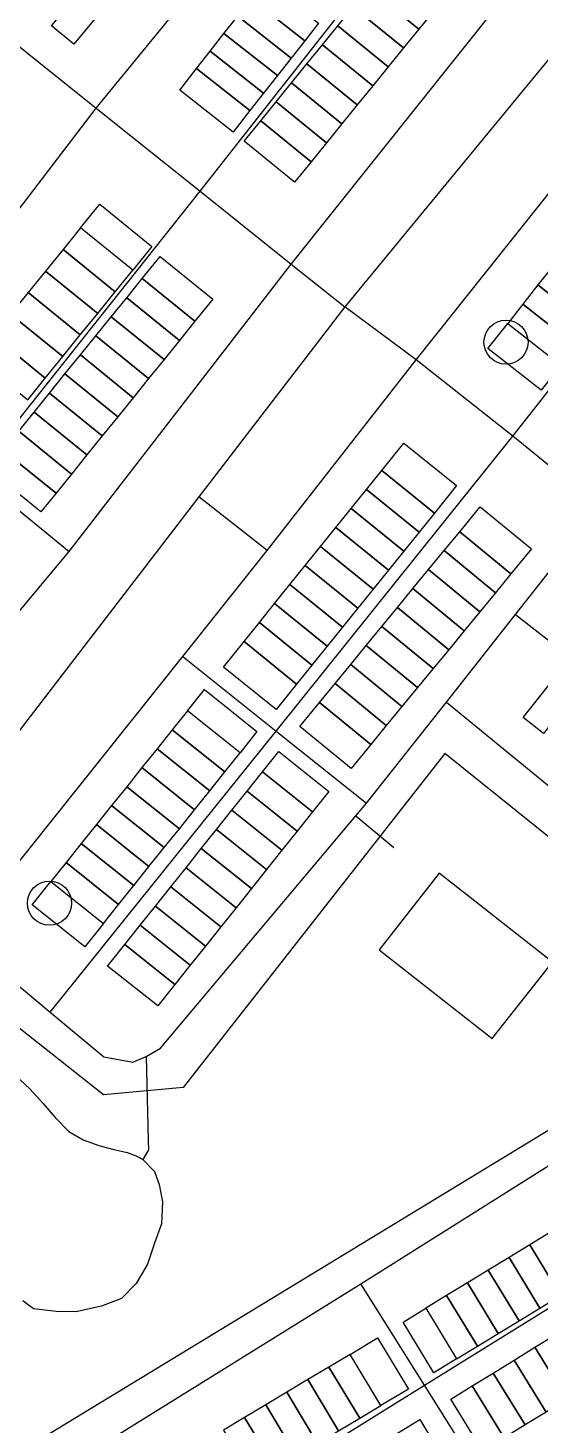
# Model space of a CAD drawing. Header units: metres. Extents: x 11276530 to 11306586, y 355867 to 367650.
# Drawn here: x 11290779.6 to 11290895.7, y 360952.9 to 361269.6 of the extents above; entities that cross this region are included whole.
import ezdxf

# ---------------------------------------------------------------- set-up
doc = ezdxf.new("R2010")
doc.units = ezdxf.units.M
for name, color, linetype in [('AMENITY', 6, 'Continuous'), ('BUILDING', 8, 'Continuous'), ('HIGHWAY_FOOTWAY', 6, 'Continuous'), ('HIGHWAY_PATH', 3, 'Continuous'), ('HIGHWAY_RESIDENTIAL', 7, 'Continuous'), ('HIGHWAY_SERVICE', 8, 'Continuous'), ('LANDUSE', 2, 'Continuous'), ('OSM_OTHER', 7, 'Continuous')]:
    doc.layers.add(name, color=color, linetype=linetype)

msp = doc.modelspace()

# ---------------------------------------------------------------- linework, layer by layer
at = {"layer": 'AMENITY'}
for centre in [(11290888, 361198.32), (11290784.5, 361071.18)]:
    msp.add_circle(centre, 5, dxfattribs=at)
at = {"layer": 'BUILDING'}
for points in [[(11290784.98, 361270.07), (11290793.86, 361280.75), (11290798.88, 361276.59), (11290790, 361265.9), (11290784.98, 361270.07)], [(11290856.84, 361278.6), (11290860.34, 361282.89), (11290871.76, 361273.6), (11290868.26, 361269.31), (11290856.84, 361278.6)], [(11290830.27, 361276.18), (11290833.38, 361280.14), (11290845.49, 361270.62), (11290842.38, 361266.66), (11290830.27, 361276.18)], [(11290853.34, 361274.3), (11290856.84, 361278.6), (11290868.26, 361269.31), (11290864.77, 361265.02), (11290853.34, 361274.3)], [(11290827.16, 361272.22), (11290830.27, 361276.18), (11290842.38, 361266.66), (11290839.26, 361262.71), (11290827.16, 361272.22)], [(11290849.86, 361270), (11290853.34, 361274.3), (11290864.77, 361265.02), (11290861.28, 361260.73), (11290849.86, 361270)], [(11290824.05, 361268.27), (11290827.16, 361272.22), (11290839.26, 361262.71), (11290836.16, 361258.75), (11290824.05, 361268.27)], [(11290820.94, 361264.32), (11290824.05, 361268.27), (11290836.16, 361258.75), (11290833.04, 361254.79), (11290820.94, 361264.32)], [(11290846.36, 361265.71), (11290849.86, 361270), (11290861.28, 361260.73), (11290857.79, 361256.42), (11290846.36, 361265.71)], [(11290842.87, 361261.41), (11290846.36, 361265.71), (11290857.79, 361256.42), (11290854.29, 361252.13), (11290842.87, 361261.41)], [(11290817.83, 361260.36), (11290820.94, 361264.32), (11290833.04, 361254.79), (11290829.93, 361250.84), (11290817.83, 361260.36)], [(11290839.37, 361257.11), (11290842.87, 361261.41), (11290854.29, 361252.13), (11290850.8, 361247.84), (11290839.37, 361257.11)], [(11290817.83, 361260.36), (11290829.93, 361250.84), (11290826.17, 361245.93), (11290814.05, 361255.44), (11290817.83, 361260.36)], [(11290835.89, 361252.81), (11290839.37, 361257.11), (11290850.8, 361247.84), (11290847.31, 361243.53), (11290835.89, 361252.81)], [(11290832.39, 361248.52), (11290835.89, 361252.81), (11290847.31, 361243.53), (11290843.82, 361239.24), (11290832.39, 361248.52)], [(11290832.39, 361248.52), (11290843.82, 361239.24), (11290840.05, 361234.61), (11290828.63, 361243.89), (11290832.39, 361248.52)], [(11290803.37, 361214.63), (11290791.55, 361224.23), (11290795.89, 361229.58), (11290807.73, 361219.98), (11290803.37, 361214.63)], [(11290791.55, 361224.23), (11290787.58, 361219.34), (11290799.41, 361209.74), (11290803.37, 361214.63), (11290791.55, 361224.23)], [(11290787.58, 361219.34), (11290783.61, 361214.45), (11290795.44, 361204.85), (11290799.41, 361209.74), (11290787.58, 361219.34)], [(11290805.5, 361212.74), (11290809.57, 361217.78), (11290821.54, 361208.09), (11290817.47, 361203.06), (11290805.5, 361212.74)], [(11290783.61, 361214.45), (11290779.64, 361209.56), (11290791.47, 361199.96), (11290795.44, 361204.85), (11290783.61, 361214.45)], [(11290907.27, 361201.84), (11290910.69, 361206.19), (11290898.67, 361215.65), (11290895.25, 361211.3), (11290907.27, 361201.84)], [(11290802, 361208.41), (11290805.5, 361212.74), (11290817.47, 361203.06), (11290813.97, 361198.73), (11290802, 361208.41)], [(11290903.84, 361197.5), (11290907.27, 361201.84), (11290895.25, 361211.3), (11290891.83, 361206.95), (11290903.84, 361197.5)], [(11290779.64, 361209.56), (11290775.67, 361204.68), (11290787.5, 361195.07), (11290791.47, 361199.96), (11290779.64, 361209.56)], [(11290798.5, 361204.09), (11290802, 361208.41), (11290813.97, 361198.73), (11290810.46, 361194.41), (11290798.5, 361204.09)], [(11290775.67, 361204.68), (11290771.69, 361199.78), (11290783.54, 361190.17), (11290787.5, 361195.07), (11290775.67, 361204.68)], [(11290900.42, 361193.15), (11290903.84, 361197.5), (11290891.83, 361206.95), (11290888.4, 361202.6), (11290900.42, 361193.15)], [(11290795, 361199.76), (11290798.5, 361204.09), (11290810.46, 361194.41), (11290806.97, 361190.08), (11290795, 361199.76)], [(11290888.4, 361202.6), (11290900.42, 361193.15), (11290895.94, 361187.45), (11290883.91, 361196.9), (11290888.4, 361202.6)], [(11290771.69, 361199.78), (11290767.72, 361194.89), (11290779.56, 361185.29), (11290783.54, 361190.17), (11290771.69, 361199.78)], [(11290791.51, 361195.43), (11290795, 361199.76), (11290806.97, 361190.08), (11290803.47, 361185.75), (11290791.51, 361195.43)], [(11290788, 361191.12), (11290791.51, 361195.43), (11290803.47, 361185.75), (11290799.97, 361181.43), (11290788, 361191.12)], [(11290784.5, 361186.79), (11290788, 361191.12), (11290799.97, 361181.43), (11290796.47, 361177.1), (11290784.5, 361186.79)], [(11290781.01, 361182.47), (11290784.5, 361186.79), (11290796.47, 361177.1), (11290792.98, 361172.78), (11290781.01, 361182.47)], [(11290777.5, 361178.14), (11290781.01, 361182.47), (11290792.98, 361172.78), (11290789.47, 361168.45), (11290777.5, 361178.14)], [(11290774.01, 361173.81), (11290777.5, 361178.14), (11290789.47, 361168.45), (11290785.97, 361164.12), (11290774.01, 361173.81)], [(11290774.01, 361173.81), (11290785.97, 361164.12), (11290782.53, 361159.88), (11290770.57, 361169.57), (11290774.01, 361173.81)], [(11290859.86, 361169.23), (11290864.87, 361175.44), (11290876.8, 361165.81), (11290871.8, 361159.61), (11290859.86, 361169.23)], [(11290856.38, 361164.93), (11290859.86, 361169.23), (11290871.8, 361159.61), (11290868.33, 361155.3), (11290856.38, 361164.93)], [(11290852.91, 361160.62), (11290856.38, 361164.93), (11290868.33, 361155.3), (11290864.85, 361150.99), (11290852.91, 361160.62)], [(11290849.44, 361156.31), (11290852.91, 361160.62), (11290864.85, 361150.99), (11290861.38, 361146.69), (11290849.44, 361156.31)], [(11290877.52, 361155.38), (11290882.14, 361161.01), (11290893.75, 361151.47), (11290889.13, 361145.84), (11290877.52, 361155.38)], [(11290845.96, 361152), (11290849.44, 361156.31), (11290861.38, 361146.69), (11290857.91, 361142.38), (11290845.96, 361152)], [(11290873.98, 361151.08), (11290877.52, 361155.38), (11290889.13, 361145.84), (11290885.59, 361141.53), (11290873.98, 361151.08)], [(11290842.49, 361147.7), (11290845.96, 361152), (11290857.91, 361142.38), (11290854.42, 361138.07), (11290842.49, 361147.7)], [(11290870.45, 361146.78), (11290873.98, 361151.08), (11290885.59, 361141.53), (11290882.06, 361137.23), (11290870.45, 361146.78)], [(11290839.02, 361143.4), (11290842.49, 361147.7), (11290854.42, 361138.07), (11290850.95, 361133.76), (11290839.02, 361143.4)], [(11290866.91, 361142.47), (11290870.45, 361146.78), (11290882.06, 361137.23), (11290878.52, 361132.94), (11290866.91, 361142.47)], [(11290835.54, 361139.08), (11290839.02, 361143.4), (11290850.95, 361133.76), (11290847.48, 361129.46), (11290835.54, 361139.08)], [(11290863.39, 361138.17), (11290866.91, 361142.47), (11290878.52, 361132.94), (11290875, 361128.63), (11290863.39, 361138.17)], [(11290832.07, 361134.78), (11290835.54, 361139.08), (11290847.48, 361129.46), (11290844, 361125.14), (11290832.07, 361134.78)], [(11290859.85, 361133.87), (11290863.39, 361138.17), (11290875, 361128.63), (11290871.46, 361124.33), (11290859.85, 361133.87)], [(11290828.6, 361130.47), (11290832.07, 361134.78), (11290844, 361125.14), (11290840.53, 361120.84), (11290828.6, 361130.47)], [(11290856.32, 361129.57), (11290859.85, 361133.87), (11290871.46, 361124.33), (11290867.93, 361120.03), (11290856.32, 361129.57)], [(11290828.6, 361130.47), (11290840.53, 361120.84), (11290835.88, 361115.07), (11290823.94, 361124.7), (11290828.6, 361130.47)], [(11290852.78, 361125.27), (11290856.32, 361129.57), (11290867.93, 361120.03), (11290864.39, 361115.73), (11290852.78, 361125.27)], [(11290849.25, 361120.96), (11290852.78, 361125.27), (11290864.39, 361115.73), (11290860.86, 361111.43), (11290849.25, 361120.96)], [(11290906.13, 361121.7), (11290896.5, 361109.61), (11290891.88, 361113.29), (11290901.51, 361125.38), (11290906.13, 361121.7)], [(11290815.77, 361114.79), (11290819.6, 361119.58), (11290831.51, 361110.05), (11290827.69, 361105.25), (11290815.77, 361114.79)], [(11290845.71, 361116.66), (11290849.25, 361120.96), (11290860.86, 361111.43), (11290857.32, 361107.13), (11290845.71, 361116.66)], [(11290845.71, 361116.66), (11290857.32, 361107.13), (11290852.88, 361101.71), (11290841.27, 361111.25), (11290845.71, 361116.66)], [(11290824.25, 361100.95), (11290827.69, 361105.25), (11290815.77, 361114.79), (11290812.33, 361110.48), (11290824.25, 361100.95)], [(11290820.81, 361096.66), (11290824.25, 361100.95), (11290812.33, 361110.48), (11290808.89, 361106.19), (11290820.81, 361096.66)], [(11290817.37, 361092.35), (11290820.81, 361096.66), (11290808.89, 361106.19), (11290805.45, 361101.89), (11290817.37, 361092.35)], [(11290832.78, 361100.93), (11290836.46, 361105.53), (11290847.8, 361096.47), (11290844.14, 361091.86), (11290832.78, 361100.93)], [(11290813.93, 361088.05), (11290817.37, 361092.35), (11290805.45, 361101.89), (11290802.01, 361097.58), (11290813.93, 361088.05)], [(11290829.31, 361096.58), (11290832.78, 361100.93), (11290844.14, 361091.86), (11290840.67, 361087.53), (11290829.31, 361096.58)], [(11290810.48, 361083.76), (11290813.93, 361088.05), (11290802.01, 361097.58), (11290798.56, 361093.29), (11290810.48, 361083.76)], [(11290825.85, 361092.23), (11290829.31, 361096.58), (11290840.67, 361087.53), (11290837.2, 361083.18), (11290825.85, 361092.23)], [(11290807.04, 361079.45), (11290810.48, 361083.76), (11290798.56, 361093.29), (11290795.12, 361088.99), (11290807.04, 361079.45)], [(11290822.39, 361087.89), (11290825.85, 361092.23), (11290837.2, 361083.18), (11290833.73, 361078.83), (11290822.39, 361087.89)], [(11290803.6, 361075.15), (11290807.04, 361079.45), (11290795.12, 361088.99), (11290791.68, 361084.68), (11290803.6, 361075.15)], [(11290818.91, 361083.54), (11290822.39, 361087.89), (11290833.73, 361078.83), (11290830.27, 361074.49), (11290818.91, 361083.54)], [(11290800.16, 361070.86), (11290803.6, 361075.15), (11290791.68, 361084.68), (11290788.24, 361080.39), (11290800.16, 361070.86)], [(11290815.45, 361079.2), (11290818.91, 361083.54), (11290830.27, 361074.49), (11290826.81, 361070.14), (11290815.45, 361079.2)], [(11290796.72, 361066.55), (11290800.16, 361070.86), (11290788.24, 361080.39), (11290784.8, 361076.09), (11290796.72, 361066.55)], [(11290811.98, 361074.86), (11290815.45, 361079.2), (11290826.81, 361070.14), (11290823.33, 361065.79), (11290811.98, 361074.86)], [(11290784.8, 361076.09), (11290796.72, 361066.55), (11290792.49, 361061.28), (11290780.57, 361070.81), (11290784.8, 361076.09)], [(11290808.52, 361070.51), (11290811.98, 361074.86), (11290823.33, 361065.79), (11290819.87, 361061.46), (11290808.52, 361070.51)], [(11290805.04, 361066.17), (11290808.52, 361070.51), (11290819.87, 361061.46), (11290816.4, 361057.11), (11290805.04, 361066.17)], [(11290801.58, 361061.83), (11290805.04, 361066.17), (11290816.4, 361057.11), (11290812.94, 361052.77), (11290801.58, 361061.83)], [(11290801.58, 361061.83), (11290812.94, 361052.77), (11290809.02, 361047.87), (11290797.66, 361056.93), (11290801.58, 361061.83)], [(11290900.38, 360982.25), (11290905.1, 360985.11), (11290898.12, 360996.58), (11290893.4, 360993.71), (11290900.38, 360982.25)], [(11290895.67, 360979.37), (11290900.38, 360982.25), (11290893.4, 360993.71), (11290888.69, 360990.83), (11290895.67, 360979.37)], [(11290890.95, 360976.51), (11290895.67, 360979.37), (11290888.69, 360990.83), (11290883.97, 360987.97), (11290890.95, 360976.51)], [(11290886.24, 360973.64), (11290890.95, 360976.51), (11290883.97, 360987.97), (11290879.26, 360985.1), (11290886.24, 360973.64)], [(11290881.52, 360970.76), (11290886.24, 360973.64), (11290879.26, 360985.1), (11290874.54, 360982.23), (11290881.52, 360970.76)], [(11290876.81, 360967.9), (11290881.52, 360970.76), (11290874.54, 360982.23), (11290869.83, 360979.36), (11290876.81, 360967.9)], [(11290869.83, 360979.36), (11290876.81, 360967.9), (11290871.65, 360964.75), (11290864.67, 360976.22), (11290869.83, 360979.36)], [(11290894.57, 360970.5), (11290899.3, 360973.41), (11290906.53, 360961.66), (11290901.8, 360958.75), (11290894.57, 360970.5)], [(11290852.63, 360968.9), (11290858.9, 360972.66), (11290865.86, 360961.04), (11290859.6, 360957.28), (11290852.63, 360968.9)], [(11290889.83, 360967.58), (11290894.57, 360970.5), (11290901.8, 360958.75), (11290897.07, 360955.82), (11290889.83, 360967.58)], [(11290854.82, 360954.42), (11290859.6, 360957.28), (11290852.63, 360968.9), (11290847.86, 360966.04), (11290854.82, 360954.42)], [(11290885.09, 360964.65), (11290889.83, 360967.58), (11290897.07, 360955.82), (11290892.33, 360952.91), (11290885.09, 360964.65)], [(11290850.04, 360951.55), (11290854.82, 360954.42), (11290847.86, 360966.04), (11290843.07, 360963.17), (11290850.04, 360951.55)], [(11290880.36, 360961.74), (11290885.09, 360964.65), (11290892.33, 360952.91), (11290887.6, 360949.99), (11290880.36, 360961.74)], [(11290845.26, 360948.69), (11290850.04, 360951.55), (11290843.07, 360963.17), (11290838.29, 360960.31), (11290845.26, 360948.69)], [(11290880.36, 360961.74), (11290887.6, 360949.99), (11290882.74, 360947), (11290875.51, 360958.76), (11290880.36, 360961.74)], [(11290835.7, 360942.97), (11290840.48, 360945.82), (11290833.51, 360957.44), (11290828.73, 360954.59), (11290835.7, 360942.97)], [(11290840.48, 360945.82), (11290845.26, 360948.69), (11290838.29, 360960.31), (11290833.51, 360957.44), (11290840.48, 360945.82)], [(11290830.91, 360940.1), (11290835.7, 360942.97), (11290828.73, 360954.59), (11290823.94, 360951.72), (11290830.91, 360940.1)], [(11290863.42, 360951.07), (11290868.49, 360954.13), (11290875.57, 360942.32), (11290870.5, 360939.27), (11290863.42, 360951.07)]]:
    msp.add_lwpolyline(points, close=True, dxfattribs=at)
at = {"layer": 'HIGHWAY_FOOTWAY'}
for points in [[(11290713.67, 361100.37), (11290767.53, 361168.33), (11290818.65, 361232.56), (11290874.53, 361303.62), (11290918.54, 361361.17), (11290938.93, 361385.91), (11290940.86, 361387.7), (11290988.07, 361400.29)], [(11290784.67, 361046.44), (11290835.9, 361110.19), (11290889.55, 361177.02), (11290939.91, 361240.94)], [(11290800.86, 360919.26), (11290869.54, 360961.9), (11290940.7, 361006.05), (11291021.23, 361056.04), (11291087.85, 361097.38), (11291148.93, 361135.66), (11291205.94, 361172.46), (11291271.87, 361213.08)], [(11290890.18, 361136.6), (11290981.61, 361065.38)]]:
    msp.add_lwpolyline(points, dxfattribs=at)
at = {"layer": 'HIGHWAY_PATH'}
for points in [[(11290806.43, 361036.41), (11290806.88, 361017.46), (11290806.96, 361015.3), (11290805.69, 361013.06)], [(11290775.75, 361033.06), (11290780.01, 361029.1), (11290783.07, 361025.74), (11290785.75, 361022.61), (11290788.89, 361019.4), (11290792.1, 361017.54), (11290795.68, 361016.27), (11290798.74, 361015.44), (11290802.1, 361014.69), (11290804.12, 361013.88), (11290805.69, 361013.06), (11290808.29, 361010.37), (11290809.34, 361007.38), (11290810.09, 361003.5), (11290809.86, 360998.49), (11290808.29, 360994.09), (11290806.73, 360989.32), (11290804.12, 360984.99), (11290800.83, 360981.56), (11290796.28, 360979.84), (11290790.46, 360978.57), (11290785.97, 360978.65), (11290780.9, 360979.24), (11290778.44, 360981.03)]]:
    msp.add_lwpolyline(points, dxfattribs=at)
at = {"layer": 'HIGHWAY_RESIDENTIAL'}
for points in [[(11290690.78, 361120.08), (11290709.76, 361143.05), (11290726.73, 361164.25), (11290744.7, 361186.9), (11290761.94, 361208.34), (11290778.52, 361229.7), (11290795.11, 361251.41), (11290811.53, 361271.46), (11290830.76, 361295.46), (11290847.03, 361315.72), (11290851.9, 361321.77), (11290865.13, 361338.46), (11290881.88, 361359.59), (11290896.39, 361378.13), (11290898.24, 361380.25), (11290916.74, 361403.57), (11290925.35, 361412.78), (11290935.08, 361416.32), (11290980.69, 361429.35)], [(11290690.78, 361120.08), (11290713.67, 361100.37), (11290723.7, 361091.93), (11290729.77, 361090.31), (11290735.75, 361090.76), (11290740.77, 361093.23), (11290788.96, 361150.9), (11290839.27, 361216.05), (11290895.7, 361286.65), (11290940.03, 361344.73), (11290950.87, 361358.58), (11290961.89, 361365.09), (11290994.19, 361376.2), (11291023.11, 361383.92), (11291048.94, 361390.82)], [(11290768.06, 361068.74), (11290814.76, 361127.1), (11290833.81, 361151.1), (11290867.6, 361194.33), (11290918.38, 361257.92), (11290963.02, 361314.31)], [(11290724.39, 361308.01), (11290795.11, 361251.41), (11290818.65, 361232.56), (11290839.27, 361216.05), (11290851.46, 361206.35)], [(11290768.06, 361068.74), (11290768.14, 361063.74), (11290770.08, 361058.59), (11290771.07, 361057.77), (11290784.67, 361046.44), (11290796.81, 361036.34), (11290803.37, 361035.15), (11290806.43, 361036.41), (11290809.68, 361038.34), (11290853.96, 361090.96), (11290856.36, 361093.82), (11290874.53, 361116.77), (11290890.18, 361136.6), (11290909.38, 361160.91), (11290925.86, 361180.89), (11290944.24, 361203.16), (11290961.3, 361223.85), (11290978.98, 361245.28), (11290995.62, 361265.46), (11291013.22, 361286.79)], [(11290794.27, 360947.14), (11290855.08, 360984.88), (11290926.06, 361029.57), (11290954.67, 361048.48), (11290981.61, 361065.38), (11291005.86, 361080.59), (11291032.36, 361097.19), (11291054.13, 361110.85), (11291072.87, 361122.36), (11291080.69, 361127.37), (11291103.57, 361142.06), (11291129.82, 361158.59), (11291133.25, 361160.76), (11291153.52, 361173.58), (11291190.32, 361196.74), (11291218.23, 361214.91), (11291263.18, 361244.2), (11291328.58, 361283.8)], [(11291067.33, 360981.44), (11291052.16, 361006.12), (11291035.25, 361033.62), (11291021.23, 361056.04), (11291005.86, 361080.59), (11291001.08, 361086.56), (11290959.13, 361120.89), (11290909.38, 361160.91), (11290889.55, 361177.02), (11290867.6, 361194.33), (11290851.46, 361206.35)], [(11290874.53, 361116.77), (11290912.79, 361085.36), (11290949.93, 361054.88), (11290954.67, 361048.48)]]:
    msp.add_lwpolyline(points, dxfattribs=at)
at = {"layer": 'HIGHWAY_SERVICE'}
for points in [[(11290744.7, 361186.9), (11290767.53, 361168.33), (11290788.96, 361150.9)], [(11290814.76, 361127.1), (11290835.9, 361110.19), (11290856.36, 361093.82)], [(11290917.32, 360887.06), (11290901.62, 360911.48), (11290884.47, 360938.15), (11290869.54, 360961.9), (11290855.08, 360984.88)]]:
    msp.add_lwpolyline(points, dxfattribs=at)
at = {"layer": 'LANDUSE'}
msp.add_lwpolyline([(11290874.12, 361105.13), (11290814.81, 361029.42), (11290796.73, 361027.73), (11290764.46, 361053.23), (11290763.21, 361074.05), (11290748.43, 361069.71), (11290736.1, 361059.82), (11290729.47, 361049.85), (11290745.03, 361005.85), (11290760.62, 360974.21), (11290777.19, 360946.5), (11290931.61, 361040.45), (11290915.16, 361053.52), (11290923.4, 361065.53), (11290874.12, 361105.13)], close=True, dxfattribs=at)
at = {"layer": 'OSM_OTHER'}
for points in [[(11291225.89, 361417.78), (11291214.46, 361414.65), (11291065.7, 361373.94), (11291054.13, 361371.42), (11290972.71, 361349.86), (11290964.91, 361344.14), (11290851.46, 361206.35), (11290818.36, 361163.31), (11290755.97, 361082.21), (11290743.84, 361075.54), (11290713.85, 361059.07)], [(11290833.81, 361151.1), (11290818.36, 361163.31)], [(11290853.96, 361090.96), (11290862.53, 361083.83)], [(11290872.86, 361077.96), (11290859.24, 361060.61), (11290884.89, 361040.48), (11290898.51, 361057.83), (11290872.86, 361077.96)]]:
    msp.add_lwpolyline(points, dxfattribs=at)

doc.saveas('drawing.dxf')
